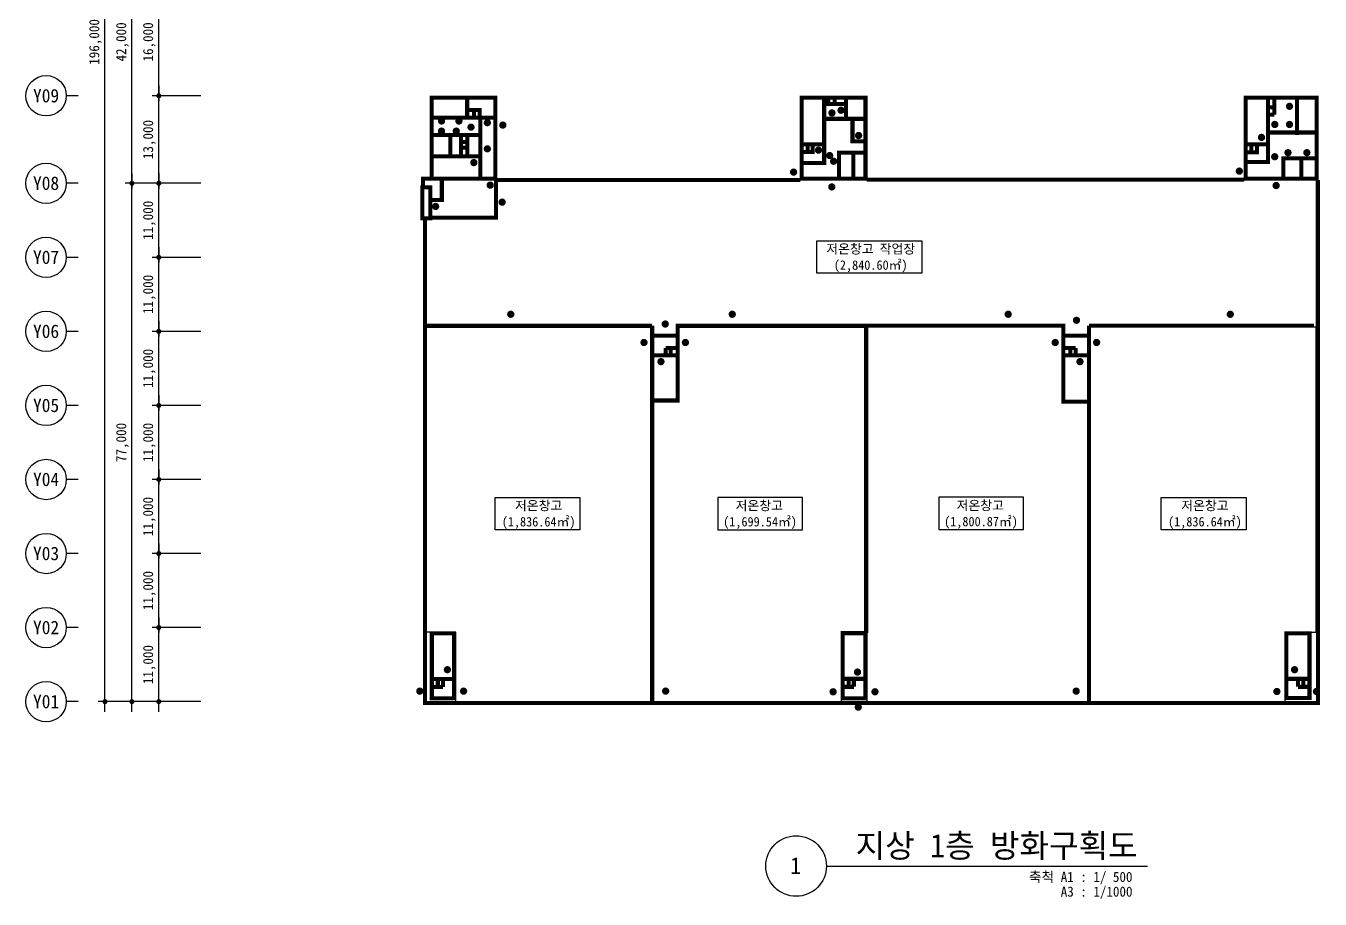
# Model space of a CAD drawing. Header units: millimetres. Extents: x 1075590 to 2680347, y 170599 to 729436.
# Drawn here: x 1915590 to 2107893, y 467599 to 597317 of the extents above; entities that cross this region are included whole.
import ezdxf
from ezdxf.enums import TextEntityAlignment as Align

# ---------------------------------------------------------------- set-up
doc = ezdxf.new("R2010")
doc.units = ezdxf.units.MM
doc.header["$LTSCALE"] = 5
doc.header["$MEASUREMENT"] = 0
doc.header["$PDSIZE"] = -10
for name, pattern in [('DASHDOTX2', [2, 1, -0.5, 0, -0.5]), ('HID', [2, 1.1, -0.9]), ('HIDDEN', [0.375, 0.25, -0.125]), ('PHANTOM2', [1.25, 0.625, -0.125, 0.125, -0.125, 0.125, -0.125])]:
    doc.linetypes.add(name, pattern=pattern)
doc.layers.get('0').update_dxf_attribs({"linetype": 'CONTINUOUS'})
doc.layers.get('Defpoints').update_dxf_attribs({"color": 153, "linetype": 'CONTINUOUS'})
doc.layers.add('0_방화구획 면적', color=7, linetype='CONTINUOUS', plot=False)
for name, color, linetype, lineweight in [('A-AXIS-BUBL', 7, 'CONTINUOUS', 25), ('A-DIMS', 7, 'CONTINUOUS', 25), ('A-DWXM-SHUT', 4, 'HID', 25), ('A-MKXS-MAK2', 3, 'DASHDOTX2', 25), ('A-XXXX-FIRE', 4, 'HIDDEN', 25), ('A-XXXX-SYMB', 7, 'CONTINUOUS', 25), ('A-XXXX-TXT1', 3, 'CONTINUOUS', 25), ('A-XXXX-TXT2', 3, 'CONTINUOUS', 25)]:
    doc.layers.add(name, color=color, linetype=linetype, lineweight=lineweight)
doc.styles.add('HY울릉도L', font='')
doc.styles.add('돋움체', font='')
doc.styles.add('맑은고딕', font='')
doc.styles.get('HY울릉도L').set_extended_font_data('HYwulM')
doc.styles.get('돋움체').set_extended_font_data('DotumChe')
doc.styles.get('맑은고딕').set_extended_font_data('DotumChe')
doc.dimstyles.new('CDIM', dxfattribs={"dimtxt": 3, "dimasz": 1.5, "dimexe": 2, "dimexo": 1, "dimgap": 1, "dimtad": 1, "dimdec": 0, "dimrnd": 0.5, "dimzin": 0, "dimdsep": 32, "dimlunit": 6, "dimtxsty": 'HY울릉도L', "dimblk1": '_CIDOT', "dimblk2": '_CIDOT', "dimsah": 1, "dimcen": 5.5, "dimclrd": 2, "dimclre": 2, "dimclrt": 7, "dimadec": 0, "dimazin": 0, "dimtfac": 1, "dimtdec": 0, "dimtix": 1, "dimtmove": 2, "dimatfit": 1, "dimldrblk": '_CIDOT', "dimfxl": 1, "dimtolj": 1, "dimtzin": 0, "dimlwd": -1, "dimarcsym": 0})

# ---------------------------------------------------------------- blocks, each defined once
blk = doc.blocks.new('_CIDOT')
at = {"color": 0, "linetype": 'ByBlock'}
blk.add_line((2, 0), (-1, 0), dxfattribs=at)
at = {"color": 0, "linetype": 'ByBlock', "const_width": 0.5}
blk.add_lwpolyline([(-0.25, 0, 1), (0.25, 0, 1)], format="xyb", close=True, dxfattribs=at)
blk = doc.blocks.new('*D4')
at = {"layer": 'A-DIMS', "lineweight": -2, "transparency": 16777216}
for p, q in [((93193, 67121), (85943, 67121)), ((93193, 56121), (85943, 56121))]:
    blk.add_line(p, q, dxfattribs=at)
at = {"layer": 'A-DIMS', "transparency": 16777216}
blk.add_line((86943, 56871), (86943, 66371), dxfattribs=at)
at = {"layer": 'Defpoints', "color": 0, "transparency": 16777216}
for p in [(86943, 67121), (93693, 67121), (93693, 56121)]:
    blk.add_point(p, dxfattribs=at)
at = {"layer": 'A-DIMS', "transparency": 16777216, "xscale": 750, "yscale": 750, "zscale": 750}
for p, rotation in [((86943, 67121), 90), ((86943, 56121), 270)]:
    blk.add_blockref('_CIDOT', p, dxfattribs=dict(at, rotation=rotation))
at = {"layer": 'A-DIMS', "color": 3, "transparency": 16777216, "insert": (85538, 61621), "char_height": 1500, "attachment_point": 5, "rotation": 90, "style": '맑은고딕'}
blk.add_mtext('\\A1;11,000', dxfattribs=at)
blk = doc.blocks.new('*D5')
at = {"layer": 'A-DIMS', "lineweight": -2, "transparency": 16777216}
for p, q in [((93193, 78121), (85943, 78121)), ((93193, 67121), (85943, 67121))]:
    blk.add_line(p, q, dxfattribs=at)
at = {"layer": 'A-DIMS', "transparency": 16777216}
blk.add_line((86943, 67871), (86943, 77371), dxfattribs=at)
at = {"layer": 'Defpoints', "color": 0, "transparency": 16777216}
for p in [(86943, 78121), (93693, 78121), (93693, 67121)]:
    blk.add_point(p, dxfattribs=at)
at = {"layer": 'A-DIMS', "transparency": 16777216, "xscale": 750, "yscale": 750, "zscale": 750}
for p, rotation in [((86943, 78121), 90), ((86943, 67121), 270)]:
    blk.add_blockref('_CIDOT', p, dxfattribs=dict(at, rotation=rotation))
at = {"layer": 'A-DIMS', "color": 3, "transparency": 16777216, "insert": (85538, 72621), "char_height": 1500, "attachment_point": 5, "rotation": 90, "style": '맑은고딕'}
blk.add_mtext('\\A1;11,000', dxfattribs=at)
blk = doc.blocks.new('*D6')
at = {"layer": 'A-DIMS', "lineweight": -2, "transparency": 16777216}
for p, q in [((93193, 89121), (85943, 89121)), ((93193, 78121), (85943, 78121))]:
    blk.add_line(p, q, dxfattribs=at)
at = {"layer": 'A-DIMS', "transparency": 16777216}
blk.add_line((86943, 78871), (86943, 88371), dxfattribs=at)
at = {"layer": 'Defpoints', "color": 0, "transparency": 16777216}
for p in [(86943, 89121), (93693, 89121), (93693, 78121)]:
    blk.add_point(p, dxfattribs=at)
at = {"layer": 'A-DIMS', "transparency": 16777216, "xscale": 750, "yscale": 750, "zscale": 750}
for p, rotation in [((86943, 89121), 90), ((86943, 78121), 270)]:
    blk.add_blockref('_CIDOT', p, dxfattribs=dict(at, rotation=rotation))
at = {"layer": 'A-DIMS', "color": 3, "transparency": 16777216, "insert": (85538, 83621), "char_height": 1500, "attachment_point": 5, "rotation": 90, "style": '맑은고딕'}
blk.add_mtext('\\A1;11,000', dxfattribs=at)
blk = doc.blocks.new('*D7')
at = {"layer": 'A-DIMS', "lineweight": -2, "transparency": 16777216}
for p, q in [((93193, 100121), (85943, 100121)), ((93193, 89121), (85943, 89121))]:
    blk.add_line(p, q, dxfattribs=at)
at = {"layer": 'A-DIMS', "transparency": 16777216}
blk.add_line((86943, 89871), (86943, 99371), dxfattribs=at)
at = {"layer": 'Defpoints', "color": 0, "transparency": 16777216}
for p in [(86943, 100121), (93693, 100121), (93693, 89121)]:
    blk.add_point(p, dxfattribs=at)
at = {"layer": 'A-DIMS', "transparency": 16777216, "xscale": 750, "yscale": 750, "zscale": 750}
for p, rotation in [((86943, 100121), 90), ((86943, 89121), 270)]:
    blk.add_blockref('_CIDOT', p, dxfattribs=dict(at, rotation=rotation))
at = {"layer": 'A-DIMS', "color": 3, "transparency": 16777216, "insert": (85538, 94621), "char_height": 1500, "attachment_point": 5, "rotation": 90, "style": '맑은고딕'}
blk.add_mtext('\\A1;11,000', dxfattribs=at)
blk = doc.blocks.new('*D8')
at = {"layer": 'A-DIMS', "lineweight": -2, "transparency": 16777216}
for p, q in [((93193, 111121), (85943, 111121)), ((93193, 100121), (85943, 100121))]:
    blk.add_line(p, q, dxfattribs=at)
at = {"layer": 'A-DIMS', "transparency": 16777216}
blk.add_line((86943, 100871), (86943, 110371), dxfattribs=at)
at = {"layer": 'Defpoints', "color": 0, "transparency": 16777216}
for p in [(86943, 111121), (93693, 111121), (93693, 100121)]:
    blk.add_point(p, dxfattribs=at)
at = {"layer": 'A-DIMS', "transparency": 16777216, "xscale": 750, "yscale": 750, "zscale": 750}
for p, rotation in [((86943, 111121), 90), ((86943, 100121), 270)]:
    blk.add_blockref('_CIDOT', p, dxfattribs=dict(at, rotation=rotation))
at = {"layer": 'A-DIMS', "color": 3, "transparency": 16777216, "insert": (85538, 105621), "char_height": 1500, "attachment_point": 5, "rotation": 90, "style": '맑은고딕'}
blk.add_mtext('\\A1;11,000', dxfattribs=at)
blk = doc.blocks.new('*D9')
at = {"layer": 'A-DIMS', "lineweight": -2, "transparency": 16777216}
for p, q in [((93193, 122121), (85943, 122121)), ((93193, 111121), (85943, 111121))]:
    blk.add_line(p, q, dxfattribs=at)
at = {"layer": 'A-DIMS', "transparency": 16777216}
blk.add_line((86943, 111871), (86943, 121371), dxfattribs=at)
at = {"layer": 'Defpoints', "color": 0, "transparency": 16777216}
for p in [(86943, 122121), (93693, 122121), (93693, 111121)]:
    blk.add_point(p, dxfattribs=at)
at = {"layer": 'A-DIMS', "transparency": 16777216, "xscale": 750, "yscale": 750, "zscale": 750}
for p, rotation in [((86943, 122121), 90), ((86943, 111121), 270)]:
    blk.add_blockref('_CIDOT', p, dxfattribs=dict(at, rotation=rotation))
at = {"layer": 'A-DIMS', "color": 3, "transparency": 16777216, "insert": (85538, 116621), "char_height": 1500, "attachment_point": 5, "rotation": 90, "style": '맑은고딕'}
blk.add_mtext('\\A1;11,000', dxfattribs=at)
blk = doc.blocks.new('*D10')
at = {"layer": 'A-DIMS', "lineweight": -2, "transparency": 16777216}
for p, q in [((93193, 135121), (85943, 135121)), ((93193, 122121), (85943, 122121))]:
    blk.add_line(p, q, dxfattribs=at)
at = {"layer": 'A-DIMS', "transparency": 16777216}
blk.add_line((86943, 122871), (86943, 134371), dxfattribs=at)
at = {"layer": 'Defpoints', "color": 0, "transparency": 16777216}
for p in [(86943, 135121), (93693, 135121), (93693, 122121)]:
    blk.add_point(p, dxfattribs=at)
at = {"layer": 'A-DIMS', "transparency": 16777216, "xscale": 750, "yscale": 750, "zscale": 750}
for p, rotation in [((86943, 135121), 90), ((86943, 122121), 270)]:
    blk.add_blockref('_CIDOT', p, dxfattribs=dict(at, rotation=rotation))
at = {"layer": 'A-DIMS', "color": 3, "transparency": 16777216, "insert": (85538, 128621), "char_height": 1500, "attachment_point": 5, "rotation": 90, "style": '맑은고딕'}
blk.add_mtext('\\A1;13,000', dxfattribs=at)
blk = doc.blocks.new('*D11')
at = {"layer": 'A-DIMS', "lineweight": -2, "transparency": 16777216}
for p, q in [((93193, 151121), (85943, 151121)), ((93193, 135121), (85943, 135121))]:
    blk.add_line(p, q, dxfattribs=at)
at = {"layer": 'A-DIMS', "transparency": 16777216}
blk.add_line((86943, 135871), (86943, 150371), dxfattribs=at)
at = {"layer": 'Defpoints', "color": 0, "transparency": 16777216}
for p in [(86943, 151121), (93693, 151121), (93693, 135121)]:
    blk.add_point(p, dxfattribs=at)
at = {"layer": 'A-DIMS', "transparency": 16777216, "xscale": 750, "yscale": 750, "zscale": 750}
for p, rotation in [((86943, 151121), 90), ((86943, 135121), 270)]:
    blk.add_blockref('_CIDOT', p, dxfattribs=dict(at, rotation=rotation))
at = {"layer": 'A-DIMS', "color": 3, "transparency": 16777216, "insert": (85538, 143121), "char_height": 1500, "attachment_point": 5, "rotation": 90, "style": '맑은고딕'}
blk.add_mtext('\\A1;16,000', dxfattribs=at)
blk = doc.blocks.new('*D20')
at = {"layer": 'A-DIMS', "lineweight": -2, "transparency": 16777216}
for p, q in [((93193, 122121), (81943, 122121)), ((93193, 45121), (81943, 45121))]:
    blk.add_line(p, q, dxfattribs=at)
at = {"layer": 'A-DIMS', "transparency": 16777216}
blk.add_line((82943, 45871), (82943, 121371), dxfattribs=at)
at = {"layer": 'Defpoints', "color": 0, "transparency": 16777216}
for p in [(82943, 122121), (93693, 122121), (93693, 45121)]:
    blk.add_point(p, dxfattribs=at)
at = {"layer": 'A-DIMS', "transparency": 16777216, "xscale": 750, "yscale": 750, "zscale": 750}
for p, rotation in [((82943, 122121), 90), ((82943, 45121), 270)]:
    blk.add_blockref('_CIDOT', p, dxfattribs=dict(at, rotation=rotation))
at = {"layer": 'A-DIMS', "color": 3, "transparency": 16777216, "insert": (81542, 83621), "char_height": 1500, "attachment_point": 5, "rotation": 90, "style": '맑은고딕'}
blk.add_mtext('\\A1;77,000', dxfattribs=at)
blk = doc.blocks.new('*D21')
at = {"layer": 'A-DIMS', "lineweight": -2, "transparency": 16777216}
for p, q in [((93193, 241121), (77943, 241121)), ((93193, 45121), (77943, 45121))]:
    blk.add_line(p, q, dxfattribs=at)
at = {"layer": 'A-DIMS', "transparency": 16777216}
blk.add_line((78943, 45871), (78943, 240371), dxfattribs=at)
at = {"layer": 'Defpoints', "color": 0, "transparency": 16777216}
for p in [(78943, 241121), (93693, 241121), (93693, 45121)]:
    blk.add_point(p, dxfattribs=at)
at = {"layer": 'A-DIMS', "transparency": 16777216, "xscale": 750, "yscale": 750, "zscale": 750}
for p, rotation in [((78943, 241121), 90), ((78943, 45121), 270)]:
    blk.add_blockref('_CIDOT', p, dxfattribs=dict(at, rotation=rotation))
at = {"layer": 'A-DIMS', "color": 3, "transparency": 16777216, "insert": (77538, 143121), "char_height": 1500, "attachment_point": 5, "rotation": 90, "style": '맑은고딕'}
blk.add_mtext('\\A1;196,000', dxfattribs=at)
blk = doc.blocks.new('*D22')
at = {"layer": 'A-DIMS', "lineweight": -2, "transparency": 16777216}
for p, q in [((93193, 56121), (85943, 56121)), ((93193, 45121), (85943, 45121))]:
    blk.add_line(p, q, dxfattribs=at)
at = {"layer": 'A-DIMS', "transparency": 16777216}
blk.add_line((86943, 45871), (86943, 55371), dxfattribs=at)
at = {"layer": 'Defpoints', "color": 0, "transparency": 16777216}
for p in [(86943, 56121), (93693, 56121), (93693, 45121)]:
    blk.add_point(p, dxfattribs=at)
at = {"layer": 'A-DIMS', "transparency": 16777216, "xscale": 750, "yscale": 750, "zscale": 750}
for p, rotation in [((86943, 56121), 90), ((86943, 45121), 270)]:
    blk.add_blockref('_CIDOT', p, dxfattribs=dict(at, rotation=rotation))
at = {"layer": 'A-DIMS', "color": 3, "transparency": 16777216, "insert": (85538, 50621), "char_height": 1500, "attachment_point": 5, "rotation": 90, "style": '맑은고딕'}
blk.add_mtext('\\A1;11,000', dxfattribs=at)
blk = doc.blocks.new('*D23')
at = {"layer": 'A-DIMS', "lineweight": -2, "transparency": 16777216}
for p, q in [((93193, 164121), (81943, 164121)), ((93193, 122121), (81943, 122121))]:
    blk.add_line(p, q, dxfattribs=at)
at = {"layer": 'A-DIMS', "transparency": 16777216}
blk.add_line((82943, 122871), (82943, 163371), dxfattribs=at)
at = {"layer": 'Defpoints', "color": 0, "transparency": 16777216}
for p in [(82943, 164121), (93693, 164121), (93693, 122121)]:
    blk.add_point(p, dxfattribs=at)
at = {"layer": 'A-DIMS', "transparency": 16777216, "xscale": 750, "yscale": 750, "zscale": 750}
for p, rotation in [((82943, 164121), 90), ((82943, 122121), 270)]:
    blk.add_blockref('_CIDOT', p, dxfattribs=dict(at, rotation=rotation))
at = {"layer": 'A-DIMS', "color": 3, "transparency": 16777216, "insert": (81542, 143121), "char_height": 1500, "attachment_point": 5, "rotation": 90, "style": '맑은고딕'}
blk.add_mtext('\\A1;42,000', dxfattribs=at)
blk = doc.blocks.new('DIM(210222)')
for p, q in [((74943, 135120.6), (73193, 135120.6)), ((74943, 122120.6), (73193, 122120.6)), ((74943, 111120.6), (73193, 111120.6)), ((74943, 100120.6), (73193, 100120.6)), ((74943, 89120.6), (73193, 89120.6)), ((74943, 78120.6), (73193, 78120.6)), ((74943, 67120.6), (73193, 67120.6)), ((74943, 56120.6), (73193, 56120.6)), ((74943, 45120.6), (73193, 45120.6))]:
    blk.add_line(p, q)
at = {"layer": 'A-AXIS-BUBL', "ltscale": 0.2}
for centre in [(70193, 135120.6), (70193, 122120.6), (70193, 111120.6), (70193, 100120.6), (70193, 89120.6), (70193, 78120.6), (70193, 67120.6), (70193, 56120.6), (70193, 45120.6)]:
    blk.add_circle(centre, 3000, dxfattribs=at)
at = {"layer": 'A-XXXX-TXT2', "ltscale": 0.2, "style": '맑은고딕'}
for s, p in [('Y09', (70193, 135120.6)), ('Y08', (70193, 122120.6)), ('Y07', (70193, 111120.6)), ('Y06', (70193, 100120.6)), ('Y05', (70193, 89120.6)), ('Y04', (70193, 78120.6)), ('Y03', (70193, 67120.6)), ('Y02', (70193, 56120.6)), ('Y01', (70193, 45120.6))]:
    blk.add_text(s, height=2000, dxfattribs=at).set_placement(p, align=Align.MIDDLE)
at = {"layer": 'A-DIMS'}
for p1, p2, distance, picture, middle in [((93693, 45120.6), (93693, 241120.6), 14750, '*D21', (77538.1, 143120.6)), ((93693, 122120.6), (93693, 164120.6), 10750, '*D23', (81542.2, 143120.6)), ((93693, 135120.6), (93693, 151120.6), 6750, '*D11', (85538.1, 143120.6)), ((93693, 122120.6), (93693, 135120.6), 6750, '*D10', (85538.1, 128620.6)), ((93693, 45120.6), (93693, 122120.6), 10750, '*D20', (81542.2, 83620.6)), ((93693, 111120.6), (93693, 122120.6), 6750, '*D9', (85538.1, 116620.6)), ((93693, 100120.6), (93693, 111120.6), 6750, '*D8', (85538.1, 105620.6)), ((93693, 89120.6), (93693, 100120.6), 6750, '*D7', (85538.1, 94620.6)), ((93693, 78120.6), (93693, 89120.6), 6750, '*D6', (85538.1, 83620.6)), ((93693, 67120.6), (93693, 78120.6), 6750, '*D5', (85538.1, 72620.6)), ((93693, 56120.6), (93693, 67120.6), 6750, '*D4', (85538.1, 61620.6)), ((93693, 45120.6), (93693, 56120.6), 6750, '*D22', (85538.1, 50620.6))]:
    dim = blk.add_aligned_dim(p1=p1, p2=p2, distance=distance, dimstyle='CDIM', override={"dimscale": 500, "dimtxsty": '맑은고딕', "dimclrd": 256, "dimclre": 256, "dimclrt": 3}, dxfattribs=at)
    dim.commit()
    dim.dimension.update_dxf_attribs({"geometry": picture, "text_midpoint": middle})

msp = doc.modelspace()

# ---------------------------------------------------------------- hatches: boundary and pattern name
at = {"layer": 'A-MKXS-MAK2'}
for points in [[(2034811, 584386, -1), (2035901, 584386, -1)], [(2036162, 584788, -1), (2037253, 584788, -1)], [(2102799, 585367, 1), (2103889, 585367, 1)], [(1977891, 583186, -1), (1976801, 583186, -1)], [(1979390, 583186, 1), (1980480, 583186, 1)], [(1981182, 582273, -1), (1982272, 582273, -1)], [(1983609, 582936, -1), (1984699, 582936, -1)], [(1985909, 582582, -1), (1986999, 582582, -1)], [(2100619, 582671, 1), (2101709, 582671, 1)], [(2102799, 582671, 1), (2103889, 582671, 1)], [(1977891, 581686, 1), (1976801, 581686, 1)], [(1978992, 581686, -1), (1980082, 581686, -1)], [(2038775, 581031, -1), (2039865, 581031, -1)], [(2098639, 580755, -1), (2099729, 580755, -1)], [(1983609, 579054, -1), (1984699, 579054, -1)], [(2032820, 578859, -1), (2033910, 578859, -1)], [(2102573, 578485, -1), (2103664, 578485, -1)], [(2105382, 578485, -1), (2106473, 578485, -1)], [(1981604, 577012, -1), (1982694, 577012, -1)], [(2034477, 578061, -1), (2035567, 578061, -1)], [(2035062, 577208, -1), (2036152, 577208, -1)], [(2100603, 577886, -1), (2101693, 577886, -1)], [(2029119, 575593, -1), (2030209, 575593, -1)], [(2095347, 575744, -1), (2096437, 575744, -1)], [(1984036, 573661, -1), (1985126, 573661, -1)], [(2034794, 573393, -1), (2035884, 573393, -1)], [(2100815, 573598, -1), (2101905, 573598, -1)], [(1985803, 571138, -1), (1986893, 571138, -1)], [(1975929, 570494, -1), (1977019, 570494, -1)], [(1988180, 554477, -1), (1987089, 554477, -1)], [(2020001, 554477, 1), (2021091, 554477, 1)], [(2061001, 554477, 1), (2062091, 554477, 1)], [(2072241, 553582, -1), (2071151, 553582, -1)], [(2094001, 554477, 1), (2095091, 554477, 1)], [(2011130, 553027, -1), (2010039, 553027, -1)], [(2007973, 550286, -1), (2006883, 550286, -1)], [(2014132, 550286, -1), (2013042, 550286, -1)], [(2069073, 550286, -1), (2067983, 550286, -1)], [(2075232, 550286, -1), (2074142, 550286, -1)], [(2010496, 547440, -1), (2009406, 547440, -1)], [(2072756, 547440, -1), (2071666, 547440, -1)], [(1977674, 501677, 1), (1978764, 501677, 1)], [(2103551, 501677, 1), (2104641, 501677, 1)], [(2038610, 501322, 1), (2039700, 501322, 1)], [(1974670, 498492, -1), (1973580, 498492, -1)], [(1981171, 498492, -1), (1980081, 498492, -1)], [(2011195, 498498, -1), (2010105, 498498, -1)], [(2034991, 498397, 1), (2036081, 498397, 1)], [(2042296, 498397, -1), (2041206, 498397, -1)], [(2072191, 498498, -1), (2071100, 498498, -1)], [(2100923, 498440, 1), (2102013, 498440, 1)], [(2106803, 498440, 1), (2107893, 498440, 1)], [(2039815, 496114, -1), (2038725, 496114, -1)]]:
    msp.add_hatch(color=240, dxfattribs=at).paths.add_polyline_path(points)

# ---------------------------------------------------------------- linework, layer by layer
at = {"layer": '0_방화구획 면적'}
for points in [[(2073540, 552586), (2073540, 551486), (2069740, 551486), (2069740, 552586), (2012440, 552586), (2012440, 551486), (2008640, 551486), (2008640, 552586), (1974890, 552586), (1974890, 568736), (1985540, 568736), (1985540, 574436), (2107290, 574436), (2107290, 552586)], [(2048737, 560590), (2033137, 560590), (2033137, 565390), (2048737, 565390)], [(2008640, 496736), (1979490, 496736), (1979490, 507236), (1974890, 507236), (1974890, 552586), (2008640, 552586)], [(2073540, 496736), (2102690, 496736), (2102690, 507236), (2107290, 507236), (2107290, 552586), (2073540, 552586)], [(1997894, 522462), (1985294, 522462), (1985294, 527262), (1997894, 527262)], [(2018399, 522462), (2030999, 522462), (2030999, 527262), (2018399, 527262)], [(2051230, 522488), (2063830, 522488), (2063830, 527288), (2051230, 527288)], [(2096894, 522462), (2084294, 522462), (2084294, 527262), (2096894, 527262)]]:
    msp.add_lwpolyline(points, close=True, dxfattribs=at)
for points in [[(2040540, 507236), (2036740, 507236), (2036740, 496736), (2008640, 496736), (2008640, 541486), (2012440, 541486), (2012440, 552586), (2040540, 552586), (2040540, 507236)], [(2069740, 552586), (2040540, 552586), (2040540, 496736), (2073540, 496736), (2073540, 541486), (2069740, 541486), (2069740, 552686)]]:
    msp.add_lwpolyline(points, dxfattribs=at)
at = {"layer": 'A-DWXM-SHUT', "linetype": 'HIDDEN', "ltscale": 500, "const_width": 600}
msp.add_lwpolyline([(1974890, 568736), (1974890, 496736), (2107590, 496736), (2107590, 574436)], dxfattribs=at)
at = {"layer": 'A-DWXM-SHUT', "color": 6, "linetype": 'HID', "ltscale": 400, "const_width": 600}
for points in [[(2030640, 574436), (1985540, 574436)], [(2040532, 574466), (2096640, 574466)], [(1991144, 552786), (1996344, 552786)], [(2024144, 552786), (2029344, 552786)], [(2052844, 552786), (2058044, 552786)], [(2085844, 552786), (2091044, 552786)]]:
    msp.add_lwpolyline(points, dxfattribs=at)
at = {"layer": 'A-XXXX-FIRE', "color": 5, "linetype": 'PHANTOM2', "ltscale": 600, "const_width": 600}
for points in [[(1975894, 574636), (1985344, 574636), (1985344, 586636), (1975894, 586636)], [(2040344, 574636), (2040344, 586636), (2030844, 586636), (2030844, 574636)], [(2107394, 574636), (2096844, 574636), (2096844, 586636), (2107394, 586636)], [(1974490, 573336), (1975690, 573336), (1975690, 568736), (1974490, 568736)], [(1975908, 507083), (1979218, 507083), (1979218, 497414), (1975908, 497414)], [(2036944, 507107), (2040344, 507107), (2040344, 497436), (2036944, 497436)], [(2102876, 507083), (2106314, 507083), (2106314, 497458), (2102876, 497458)]]:
    msp.add_lwpolyline(points, close=True, dxfattribs=at)
for points in [[(1981158, 586636), (1981158, 583717)], [(2030844, 576961), (2034204, 576961), (2034204, 586636)], [(2034826, 585725), (2034826, 586636)], [(2035747, 585725), (2035747, 586636)], [(2037455, 583636), (2037455, 586636)], [(2096844, 577087), (2100169, 577087), (2100169, 586636)], [(2101069, 584142), (2101069, 586636)], [(2104469, 586636), (2104469, 581111)], [(1982994, 583517), (1982994, 584836), (1981158, 584836)], [(1982194, 583692), (1982194, 584836)], [(2034294, 585725), (2037455, 585725)], [(2100169, 585229), (2101069, 585229)], [(1983119, 574636), (1983119, 583692), (1975894, 583692)], [(1983119, 583692), (1985344, 583692)], [(2034294, 583511), (2040344, 583511)], [(2040340, 580181), (2038415, 580181), (2038415, 583556)], [(2100169, 584142), (2101069, 584142)], [(1983119, 581089), (1975894, 581089)], [(1978648, 578036), (1978648, 581089)], [(1980241, 578036), (1980241, 581089)], [(1981177, 578036), (1981177, 581089)], [(2107394, 581478), (2100169, 581478)], [(1980390, 580086), (1981060, 580086)], [(1980390, 579206), (1981060, 579206)], [(2030844, 579740), (2034204, 579740)], [(2030844, 578594), (2032476, 578594), (2032476, 579597)], [(2031764, 578594), (2031764, 579597)], [(2096844, 578548), (2098532, 578548), (2098532, 579707)], [(2096844, 579707), (2100169, 579707)], [(2097685, 578548), (2097685, 579707)], [(1975894, 577961), (1983119, 577961)], [(2036419, 574636), (2036419, 578496), (2040344, 578496)], [(2038543, 578496), (2038543, 574636)], [(2107394, 577641), (2102435, 577641), (2102435, 574636)], [(2105097, 574636), (2105097, 577641)], [(1974590, 573336), (1974590, 574636), (1975894, 574636)], [(1975690, 568836), (1985440, 568836), (1985440, 574436)], [(1977394, 574636), (1977394, 571436), (1975694, 571436)], [(1975194, 552786), (1991144, 552786)], [(1996344, 552786), (2008644, 552786)], [(2008644, 552786), (2008644, 496736)], [(2008844, 551310), (2012444, 551310), (2012444, 552786), (2024144, 552786)], [(2029344, 552786), (2052844, 552786)], [(2040444, 552786), (2040444, 507107)], [(2058044, 552786), (2069744, 552786), (2069744, 551306), (2073544, 551306)], [(2073544, 552786), (2073544, 496736)], [(2073544, 552786), (2085844, 552786)], [(2091044, 552786), (2106994, 552786)], [(2012444, 551486), (2012444, 541666), (2008644, 541666)], [(2069744, 551306), (2069744, 541486), (2073544, 541486)], [(2012444, 548361), (2008644, 548361)], [(2012444, 549447), (2010633, 549447)], [(2010633, 548361), (2010633, 549447)], [(2011410, 548361), (2011410, 549447)], [(2069744, 549447), (2071555, 549447)], [(2069744, 548361), (2073544, 548361)], [(2070777, 548361), (2070777, 549447)], [(2071555, 548361), (2071555, 549447)], [(1975869, 500301), (1979308, 500301)], [(1976798, 500201), (1976798, 499114)], [(1977575, 500201), (1977575, 499114)], [(2036905, 500322), (2040344, 500322)], [(2037834, 500222), (2037834, 499136)], [(2038612, 500222), (2038612, 499136)], [(2106314, 500322), (2102876, 500322)], [(2104608, 500222), (2104608, 499136)], [(2105385, 500222), (2105385, 499136)], [(1975869, 499114), (1977575, 499114)], [(2036905, 499136), (2038612, 499136)], [(2106314, 499136), (2104608, 499136)]]:
    msp.add_lwpolyline(points, dxfattribs=at)
at = {"layer": 'A-XXXX-SYMB'}
msp.add_line((2034533, 472515), (2082222, 472515), dxfattribs=at)
msp.add_circle((2030033, 472515), 4500, dxfattribs=at)

# ---------------------------------------------------------------- block references
msp.add_blockref('DIM(210222)', (1848397, 451815))

# ---------------------------------------------------------------- texts
at = {"layer": '0_방화구획 면적', "style": '돋움체'}
for s, p in [('저온창고 작업장', (2041119, 564190)), ('(2,840.60㎡)', (2041119, 561790)), ('저온창고', (1991777, 526062)), ('저온창고', (2024565, 526062)), ('저온창고', (2057395, 526088)), ('저온창고', (2090777, 526062)), ('(1,836.64㎡)', (1991777, 523662)), ('(1,699.54㎡)', (2024675, 523662)), ('(1,800.87㎡)', (2057505, 523688)), ('(1,836.64㎡)', (2090777, 523662))]:
    msp.add_text(s, height=1400, dxfattribs=at).set_placement(p, align=Align.MIDDLE_CENTER)
at = {"layer": 'A-XXXX-TXT1', "style": '맑은고딕'}
msp.add_text('지상 1층 방화구획도', height=3500, dxfattribs=at).set_placement((2080793, 472741), align=Align.BOTTOM_RIGHT)
msp.add_text('1', height=2500, dxfattribs=at).set_placement((2029975, 472568), align=Align.MIDDLE)
for s, p in [('축척 A1 : 1/ 500', (2080014, 471654)), ('A3 : 1/1000', (2080014, 469465))]:
    msp.add_text(s, height=1500, dxfattribs=at).set_placement(p, align=Align.TOP_RIGHT)

doc.saveas('drawing.dxf')
